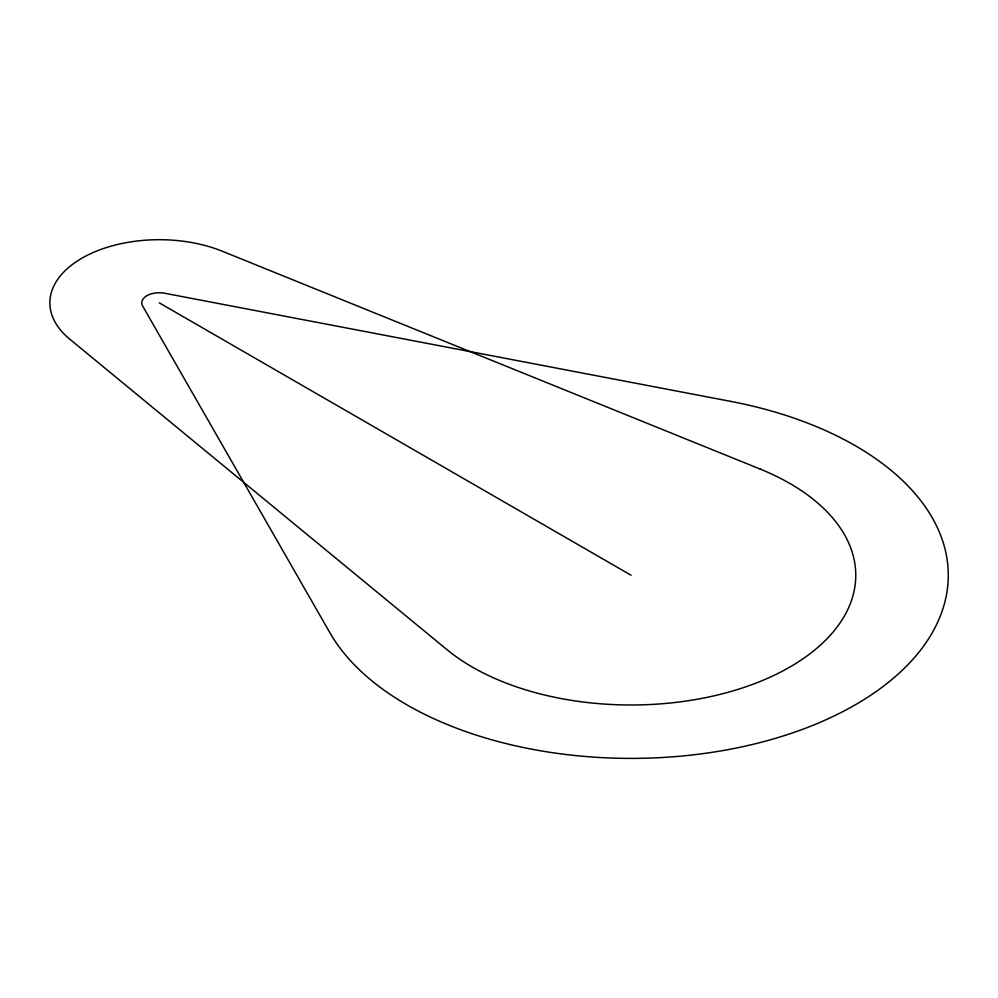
<?xml version="1.0" encoding="UTF-8"?>
<svg xmlns="http://www.w3.org/2000/svg" width="998" height="998" viewBox="0 0 998 998"><rect width="100%" height="100%" fill="white"/><g stroke="black" fill="none" stroke-linecap="round" stroke-linejoin="round"><path stroke-width="1.5" d="M159.256 302.856L631.073 575.247M730.661 401.371L164.757 293.262A17.502 10.105 0 0 0 146.868 295.707A17.502 10.105 0 0 0 142.652 306.049L329.914 632.782A317.214 183.145 0 0 0 855.411 704.738A317.214 183.145 0 0 0 730.661 401.371M760.114 469.048L222.067 251.147A109.381 63.148 0 0 0 81.911 258.195A109.381 63.148 0 0 0 69.698 339.12L447.104 649.76A224.712 129.74 0 0 0 789.967 666.988A224.712 129.74 0 0 0 760.114 469.048"/></g></svg>
